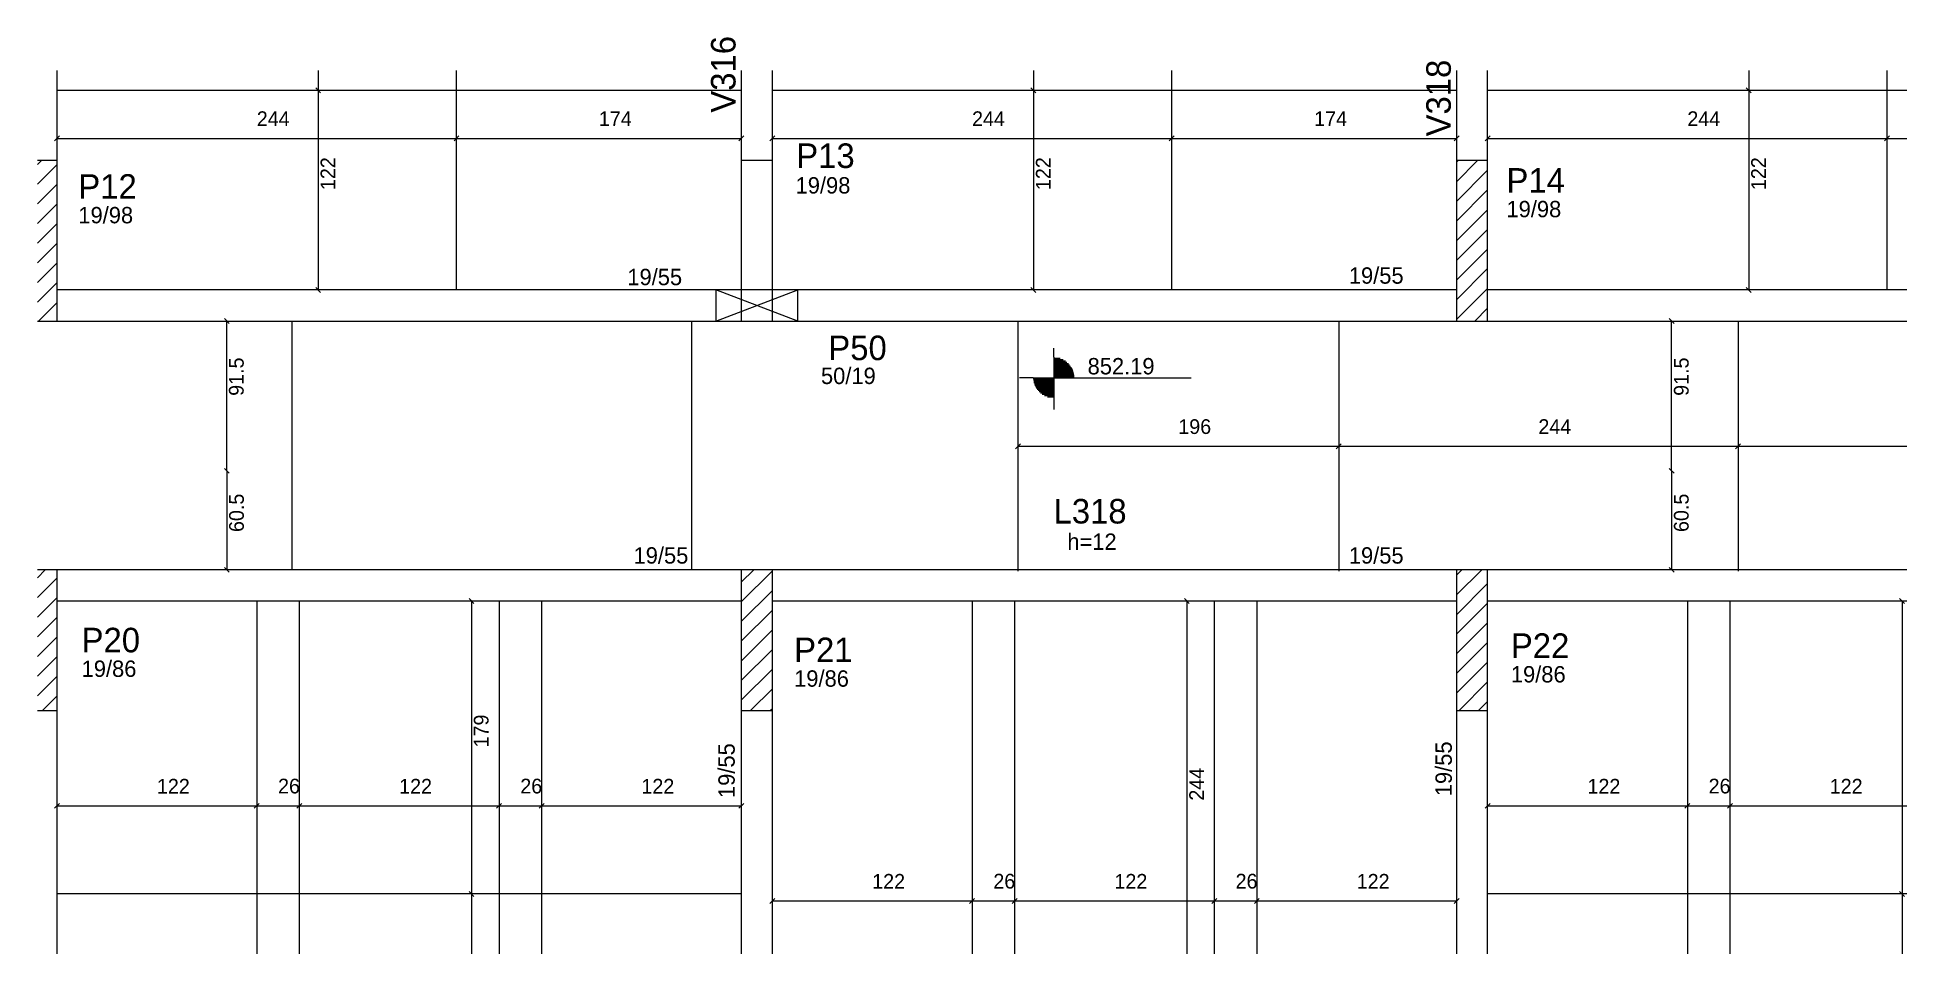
# Model space of a CAD drawing. Header units: metres. Extents: x 3592 to 4734, y 1875 to 2435.
import ezdxf

# ---------------------------------------------------------------- set-up
doc = ezdxf.new("R2010")
doc.units = ezdxf.units.M
for name, color, linetype in [('1', 7, 'Continuous'), ('3', 7, 'Continuous'), ('4', 7, 'Continuous'), ('7', 7, 'Continuous'), ('9', 7, 'Continuous'), ('Painéis', 7, 'Continuous')]:
    doc.layers.add(name, color=color, linetype=linetype)

msp = doc.modelspace()

# ---------------------------------------------------------------- hatches: boundary and pattern name
at = {"layer": '9'}
h = msp.add_hatch(color=7, dxfattribs=at)
h.dxf.hatch_style = 1
h.paths.add_polyline_path([(4478.1, 2280.9), (4478.1, 2280.9), (4478.1, 2405.9), (4478.1, 2405.9), (4478.1, 2280.9)])
h = msp.add_hatch(color=7, dxfattribs=at)
h.dxf.hatch_style = 1
h.paths.add_polyline_path([(3604.1, 1890.9), (3604.1, 1890.9), (3604.1, 2090.9), (3604.1, 2090.9), (3604.1, 1890.9)])
h = msp.add_hatch(color=7, dxfattribs=at)
h.dxf.hatch_style = 1
h.paths.add_polyline_path([(4459.1, 1890.9), (4459.1, 1890.9), (4459.1, 2090.9), (4459.1, 2090.9), (4459.1, 1890.9)])
h = msp.add_hatch(color=7, dxfattribs=at)
h.dxf.hatch_style = 1
h.paths.add_polyline_path([(4478.1, 1890.9), (4478.1, 1890.9), (4478.1, 2090.9), (4478.1, 2090.9), (4478.1, 1890.9)])

# ---------------------------------------------------------------- linework, layer by layer
at = {"layer": '1', "color": 1, "lineweight": 25}
for p, q in [((4006.6, 2261.9), (4056.6, 2280.9)), ((4056.6, 2261.9), (4006.6, 2280.9))]:
    msp.add_line(p, q, dxfattribs=at)
at = {"layer": '3', "color": 3, "lineweight": 25}
for p, q in [((3592.1, 2357.5), (3594.5, 2359.9)), ((3592.1, 2345.5), (3604.1, 2357.5)), ((4459.1, 2347), (4472, 2359.9)), ((4459.1, 2359), (4460, 2359.9)), ((4459.1, 2335), (4478.1, 2354)), ((3592.1, 2333.5), (3604.1, 2345.5)), ((4459.1, 2323), (4478.1, 2342)), ((3592.1, 2321.4), (3604.1, 2333.4)), ((4459.1, 2310.9), (4478.1, 2329.9)), ((3592.1, 2309.4), (3604.1, 2321.4)), ((3592.1, 2297.4), (3604.1, 2309.4)), ((4459.1, 2298.9), (4478.1, 2317.9)), ((3592.1, 2285.4), (3604.1, 2297.4)), ((4459.1, 2286.9), (4478.1, 2305.9)), ((3592.1, 2273.4), (3604.1, 2285.4)), ((4459.1, 2274.9), (4478.1, 2293.9)), ((3592.7, 2261.9), (3604.1, 2273.3)), ((4459.1, 2262.8), (4478.1, 2281.8)), ((4470.2, 2261.9), (4478.1, 2269.8)), ((4213, 2239.8), (4213, 2245.3)), ((4213, 2239.8), (4213, 2214.8)), ((4213, 2239.2), (4216.9, 2239.2)), ((4213, 2238.4), (4218.8, 2238.4)), ((4200.5, 2227.3), (4192.1, 2227.3)), ((4200.5, 2227.3), (4225.5, 2227.3)), ((4213, 2237.6), (4220.1, 2237.6)), ((4213, 2236.8), (4221.1, 2236.8)), ((4213, 2236), (4222, 2236)), ((4213, 2235.2), (4222.7, 2235.2)), ((4213, 2234.4), (4223.3, 2234.4)), ((4213, 2233.6), (4223.8, 2233.6)), ((4213, 2232.8), (4224.2, 2232.8)), ((4213, 2232), (4224.6, 2232)), ((4213, 2231.2), (4224.9, 2231.2)), ((4213, 2230.5), (4225.1, 2230.5)), ((4213, 2229.7), (4225.3, 2229.7)), ((4213, 2228.9), (4225.4, 2228.9)), ((4213, 2228.1), (4225.5, 2228.1)), ((4225.5, 2227.3), (4297, 2227.3)), ((4213, 2226.5), (4200.5, 2226.5)), ((4213, 2225.7), (4200.6, 2225.7)), ((4213, 2224.9), (4200.8, 2224.9)), ((4213, 2224.1), (4200.9, 2224.1)), ((4213, 2223.3), (4201.2, 2223.3)), ((4213, 2222.5), (4201.5, 2222.5)), ((4213, 2221.7), (4201.8, 2221.7)), ((4213, 2220.9), (4202.3, 2220.9)), ((4213, 2220.1), (4202.8, 2220.1)), ((4213, 2219.4), (4203.4, 2219.4)), ((4213, 2218.6), (4204.1, 2218.6)), ((4213, 2217.8), (4204.9, 2217.8)), ((4213, 2217), (4206, 2217)), ((4213, 2216.2), (4207.3, 2216.2)), ((4213, 2215.4), (4209.2, 2215.4)), ((4213, 2214.8), (4213, 2207.9)), ((3592.1, 2105.1), (3596.9, 2109.9)), ((3592.1, 2093.1), (3604.1, 2105.1)), ((4022.1, 2102.3), (4029.7, 2109.9)), ((4022.1, 2090.3), (4041.1, 2109.3)), ((4459.1, 2094.6), (4474.5, 2109.9)), ((4459.1, 2106.6), (4462.4, 2109.9)), ((4459.1, 2082.5), (4478.1, 2101.5)), ((3592.1, 2081), (3604.1, 2093)), ((4022.1, 2078.3), (4041.1, 2097.3)), ((3592.1, 2069), (3604.1, 2081)), ((4022.1, 2066.3), (4041.1, 2085.3)), ((4459.1, 2070.5), (4478.1, 2089.5)), ((3592.1, 2057), (3604.1, 2069)), ((4022.1, 2054.2), (4041.1, 2073.2)), ((4459.1, 2058.5), (4478.1, 2077.5)), ((3592.1, 2045), (3604.1, 2057)), ((4022.1, 2042.2), (4041.1, 2061.2)), ((4459.1, 2046.5), (4478.1, 2065.5)), ((3592.1, 2032.9), (3604.1, 2044.9)), ((4022.1, 2030.2), (4041.1, 2049.2)), ((4459.1, 2034.5), (4478.1, 2053.5)), ((3595.1, 2023.9), (3604.1, 2032.9)), ((4027.8, 2023.9), (4041.1, 2037.2)), ((4460.6, 2023.9), (4478.1, 2041.4)), ((4039.8, 2023.9), (4041.1, 2025.2)), ((4472.6, 2023.9), (4478.1, 2029.4))]:
    msp.add_line(p, q, dxfattribs=at)
for points in [[(3604.1, 2359.9), (3604.1, 2414.9)], [(4022.1, 2414.9), (4022.1, 2359.9)], [(4041.1, 2359.9), (4041.1, 2414.9)], [(4459.1, 2414.9), (4459.1, 2359.9)], [(4478.1, 2359.9), (4478.1, 2414.9)], [(4022.1, 2280.9), (3604.1, 2280.9)], [(4459.1, 2280.9), (4041.1, 2280.9)], [(4734.1, 2280.9), (4478.1, 2280.9)], [(3604.1, 2261.9), (4022.1, 2261.9)], [(4041.1, 2261.9), (4459.1, 2261.9)], [(4478.1, 2261.9), (4734.1, 2261.9)], [(4022.1, 2109.9), (3604.1, 2109.9)], [(4459.1, 2109.9), (4041.1, 2109.9)], [(4734.1, 2109.9), (4478.1, 2109.9)], [(3604.1, 2090.9), (4022.1, 2090.9)], [(4041.1, 2090.9), (4459.1, 2090.9)], [(4478.1, 2090.9), (4734.1, 2090.9)], [(3604.1, 1875.4), (3604.1, 2023.9)], [(4022.1, 2023.9), (4022.1, 1875.4)], [(4041.1, 1875.4), (4041.1, 2023.9)], [(4459.1, 2023.9), (4459.1, 1875.4)], [(4478.1, 1875.4), (4478.1, 2023.9)]]:
    msp.add_lwpolyline(points, dxfattribs=at)
at = {"layer": '7', "color": 7, "lineweight": 25}
for points in [[(3604.1, 2359.9), (3592.1, 2359.9)], [(3604.1, 2261.9), (3604.1, 2359.9)], [(4041.1, 2359.9), (4022.1, 2359.9)], [(4022.1, 2359.9), (4022.1, 2261.9)], [(4041.1, 2261.9), (4041.1, 2359.9)], [(4478.1, 2359.9), (4459.1, 2359.9)], [(4459.1, 2359.9), (4459.1, 2261.9)], [(4478.1, 2261.9), (4478.1, 2359.9)], [(4056.6, 2280.9), (4006.6, 2280.9)], [(4006.6, 2280.9), (4006.6, 2261.9)], [(4056.6, 2261.9), (4056.6, 2280.9)], [(3592.1, 2261.9), (3604.1, 2261.9)], [(4006.6, 2261.9), (4056.6, 2261.9)], [(4022.1, 2261.9), (4041.1, 2261.9)], [(4459.1, 2261.9), (4478.1, 2261.9)], [(3604.1, 2109.9), (3592.1, 2109.9)], [(3604.1, 2023.9), (3604.1, 2109.9)], [(4041.1, 2109.9), (4022.1, 2109.9)], [(4022.1, 2109.9), (4022.1, 2023.9)], [(4041.1, 2023.9), (4041.1, 2109.9)], [(4478.1, 2109.9), (4459.1, 2109.9)], [(4459.1, 2109.9), (4459.1, 2023.9)], [(4478.1, 2023.9), (4478.1, 2109.9)], [(3592.1, 2023.9), (3604.1, 2023.9)], [(4022.1, 2023.9), (4041.1, 2023.9)], [(4459.1, 2023.9), (4478.1, 2023.9)]]:
    msp.add_lwpolyline(points, dxfattribs=at)
at = {"layer": 'Painéis', "color": 4, "lineweight": 25}
for p, q in [((3763.6, 2414.9), (3763.6, 2402.9)), ((4200.6, 2414.9), (4200.6, 2402.9)), ((4637.6, 2414.9), (4637.6, 2402.9)), ((3763.6, 2402.9), (3763.6, 2280.9)), ((4200.6, 2402.9), (4200.6, 2280.9)), ((4637.6, 2402.9), (4637.6, 2280.9)), ((3604.1, 2373.5), (3848.1, 2373.5)), ((3848.1, 2373.5), (4022.1, 2373.5)), ((4041.1, 2373.5), (4285.1, 2373.5)), ((4285.1, 2373.5), (4459.1, 2373.5)), ((4478.1, 2373.5), (4722.1, 2373.5)), ((4722.1, 2373.5), (4734.1, 2373.5)), ((3707.8, 2170.4), (3707.8, 2261.9)), ((4590.5, 2170.4), (4590.5, 2261.9)), ((4387.1, 2185.3), (4191.1, 2185.3)), ((4631.1, 2185.3), (4387.1, 2185.3)), ((4734.1, 2185.3), (4631.1, 2185.3)), ((3707.8, 2170.4), (3707.8, 2109.9)), ((4590.5, 2170.4), (4590.5, 2109.9)), ((3857.3, 2090.9), (3857.3, 1911.9)), ((4294.3, 2090.9), (4294.3, 1875.4)), ((4731.3, 2090.9), (4731.3, 1911.9)), ((3604.1, 1965.7), (3726.1, 1965.7)), ((3726.1, 1965.7), (3752.1, 1965.7)), ((3752.1, 1965.7), (3874.1, 1965.7)), ((3874.1, 1965.7), (3900.1, 1965.7)), ((3900.1, 1965.7), (4022.1, 1965.7)), ((4478.1, 1965.7), (4600.1, 1965.7)), ((4600.1, 1965.7), (4626.1, 1965.7)), ((4626.1, 1965.7), (4734.1, 1965.7)), ((3857.3, 1911.9), (3857.3, 1875.4)), ((4041.1, 1907.6), (4163.1, 1907.6)), ((4163.1, 1907.6), (4189.1, 1907.6)), ((4189.1, 1907.6), (4311.1, 1907.6)), ((4311.1, 1907.6), (4337.1, 1907.6)), ((4337.1, 1907.6), (4459.1, 1907.6)), ((4731.3, 1911.9), (4731.3, 1875.4))]:
    msp.add_line(p, q, dxfattribs=at)
at = {"layer": 'Painéis', "color": 200, "lineweight": 25}
for p, q in [((3848.1, 2280.9), (3848.1, 2414.9)), ((4285.1, 2280.9), (4285.1, 2414.9)), ((4722.1, 2280.9), (4722.1, 2414.9)), ((3604.1, 2402.9), (4022.1, 2402.9)), ((4041.1, 2402.9), (4459.1, 2402.9)), ((4478.1, 2402.9), (4734.1, 2402.9)), ((3747.6, 2261.9), (3747.6, 2109.9)), ((3991.6, 2261.9), (3991.6, 2109.9)), ((4191.1, 2261.9), (4191.1, 2109)), ((4387.1, 2261.9), (4387.1, 2109)), ((4631.1, 2261.9), (4631.1, 2109)), ((3726.1, 2090.9), (3726.1, 1875.4)), ((3752.1, 2090.9), (3752.1, 1875.4)), ((3874.1, 2090.9), (3874.1, 1875.4)), ((3900.1, 2090.9), (3900.1, 1875.4)), ((4163.1, 2090.9), (4163.1, 1875.4)), ((4189.1, 2090.9), (4189.1, 1875.4)), ((4311.1, 2090.9), (4311.1, 1875.4)), ((4337.1, 2090.9), (4337.1, 1875.4)), ((4600.1, 2090.9), (4600.1, 1875.4)), ((4626.1, 2090.9), (4626.1, 1875.4)), ((4022, 1911.9), (3604, 1911.9)), ((4734.1, 1911.9), (4478, 1911.9))]:
    msp.add_line(p, q, dxfattribs=at)
at = {"layer": 'Painéis', "color": 0, "lineweight": 25}
for p, q in [((3762.1, 2404.4), (3765.1, 2401.4)), ((3765.1, 2401.4), (3762.1, 2404.4)), ((4199.1, 2404.4), (4202.1, 2401.4)), ((4202.1, 2401.4), (4199.1, 2404.4)), ((4636.1, 2404.4), (4639.1, 2401.4)), ((4639.1, 2401.4), (4636.1, 2404.4)), ((3605.6, 2375), (3602.6, 2372)), ((3846.6, 2372), (3849.6, 2375)), ((3849.6, 2375), (3846.6, 2372)), ((4020.6, 2372), (4023.6, 2375)), ((4042.6, 2375), (4039.6, 2372)), ((4283.6, 2372), (4286.6, 2375)), ((4286.6, 2375), (4283.6, 2372)), ((4457.6, 2372), (4460.6, 2375)), ((4479.6, 2375), (4476.6, 2372)), ((4720.6, 2372), (4723.6, 2375)), ((4723.6, 2375), (4720.6, 2372)), ((3762.1, 2282.4), (3765.1, 2279.4)), ((4199.1, 2282.4), (4202.1, 2279.4)), ((4636.1, 2282.4), (4639.1, 2279.4)), ((3709.3, 2260.4), (3706.3, 2263.4)), ((4592, 2260.4), (4589, 2263.4)), ((4192.6, 2186.8), (4189.6, 2183.8)), ((4388.6, 2186.8), (4385.6, 2183.8)), ((4385.6, 2183.8), (4388.6, 2186.8)), ((4632.6, 2186.8), (4629.6, 2183.8)), ((4629.6, 2183.8), (4632.6, 2186.8)), ((3706.3, 2171.9), (3709.3, 2168.9)), ((3709.3, 2168.9), (3706.3, 2171.9)), ((4589, 2171.9), (4592, 2168.9)), ((4592, 2168.9), (4589, 2171.9)), ((3706.3, 2111.4), (3709.3, 2108.4)), ((4589, 2111.4), (4592, 2108.4)), ((3858.8, 2089.4), (3855.8, 2092.4)), ((4295.8, 2089.4), (4292.8, 2092.4)), ((4732.8, 2089.4), (4729.8, 2092.4)), ((3605.6, 1967.2), (3602.6, 1964.2)), ((3724.6, 1964.2), (3727.6, 1967.2)), ((3727.6, 1967.2), (3724.6, 1964.2)), ((3750.6, 1964.2), (3753.6, 1967.2)), ((3753.6, 1967.2), (3750.6, 1964.2)), ((3872.6, 1964.2), (3875.6, 1967.2)), ((3875.6, 1967.2), (3872.6, 1964.2)), ((3898.6, 1964.2), (3901.6, 1967.2)), ((3901.6, 1967.2), (3898.6, 1964.2)), ((4020.6, 1964.2), (4023.6, 1967.2)), ((4479.6, 1967.2), (4476.6, 1964.2)), ((4598.6, 1964.2), (4601.6, 1967.2)), ((4601.6, 1967.2), (4598.6, 1964.2)), ((4624.6, 1964.2), (4627.6, 1967.2)), ((4627.6, 1967.2), (4624.6, 1964.2)), ((3855.8, 1913.4), (3858.8, 1910.4)), ((3858.8, 1910.4), (3855.8, 1913.4)), ((4042.6, 1909.1), (4039.6, 1906.1)), ((4161.6, 1906.1), (4164.6, 1909.1)), ((4164.6, 1909.1), (4161.6, 1906.1)), ((4187.6, 1906.1), (4190.6, 1909.1)), ((4190.6, 1909.1), (4187.6, 1906.1)), ((4309.6, 1906.1), (4312.6, 1909.1)), ((4312.6, 1909.1), (4309.6, 1906.1)), ((4335.6, 1906.1), (4338.6, 1909.1)), ((4338.6, 1909.1), (4335.6, 1906.1)), ((4457.6, 1906.1), (4460.6, 1909.1)), ((4729.8, 1913.4), (4732.8, 1910.4)), ((4732.8, 1910.4), (4729.8, 1913.4))]:
    msp.add_line(p, q, dxfattribs=at)

# ---------------------------------------------------------------- texts
at = {"layer": '3', "color": 3, "lineweight": 25}
for s, p in [('19/98', (4055.3, 2339.8)), ('19/98', (3617.1, 2321.6)), ('19/98', (4489.6, 2325.3)), ('19/55', (3952.5, 2283.8)), ('19/55', (4393.3, 2284.7)), ('852.19', (4233.7, 2229.3)), ('50/19', (4070.8, 2223.4)), ('19/55', (3956.3, 2113.7)), ('h=12', (4221.3, 2122.1)), ('19/55', (4393.3, 2113.7)), ('19/86', (3619.1, 2044.5)), ('19/86', (4054.4, 2038.5)), ('19/86', (4492.3, 2041.1))]:
    msp.add_text(s, height=10, dxfattribs=at).set_placement(p)
for p in [(4018.1, 1970.5), (4456.2, 1971.6)]:
    msp.add_text('19/55', height=10, rotation=90, dxfattribs=at).set_placement(p)
at = {"layer": '4', "color": 4, "lineweight": 25}
for s, p in [('V316', (4018.6, 2389.2)), ('V318', (4455.6, 2374.7))]:
    msp.add_text(s, height=15, rotation=90, dxfattribs=at).set_placement(p)
for s, p in [('P13', (4055.7, 2355.4)), ('P14', (4489.6, 2340.3)), ('P12', (3617.1, 2336.6)), ('P50', (4075.3, 2238)), ('L318', (4212.9, 2138.2)), ('P20', (3619.1, 2059.5)), ('P21', (4054.4, 2053.5)), ('P22', (4492.3, 2056.1))]:
    msp.add_text(s, height=15, dxfattribs=at).set_placement(p)
at = {"layer": 'Painéis', "color": 240, "lineweight": 25}
for s, p in [('244', (3726.1, 2381)), ('174', (3935.1, 2381)), ('244', (4163.1, 2381)), ('174', (4372.1, 2381)), ('244', (4600.1, 2381)), ('196', (4289.1, 2192.9)), ('244', (4509.1, 2192.9)), ('122', (3665.1, 1973.2)), ('26', (3739.1, 1973.3)), ('122', (3813.1, 1973.2)), ('26', (3887.1, 1973.3)), ('122', (3961.1, 1973.2)), ('122', (4539.1, 1973.2)), ('26', (4613.1, 1973.3)), ('122', (4687.1, 1973.2)), ('122', (4102.1, 1915.1)), ('26', (4176.1, 1915.2)), ('122', (4250.1, 1915.1)), ('26', (4324.1, 1915.2)), ('122', (4398.1, 1915.1))]:
    msp.add_text(s, height=9, dxfattribs=at).set_placement(p)
for s, p in [('122', (3774.1, 2341.9)), ('122', (4211.1, 2341.9)), ('122', (4648.1, 2341.9)), ('91.5', (3718.1, 2216.2)), ('91.5', (4600.9, 2216.2)), ('60.5', (3718.2, 2133)), ('60.5', (4600.9, 2133)), ('179', (3867.7, 2001.4)), ('244', (4304.8, 1968.9))]:
    msp.add_text(s, height=9, rotation=90, dxfattribs=at).set_placement(p)

doc.saveas('drawing.dxf')
